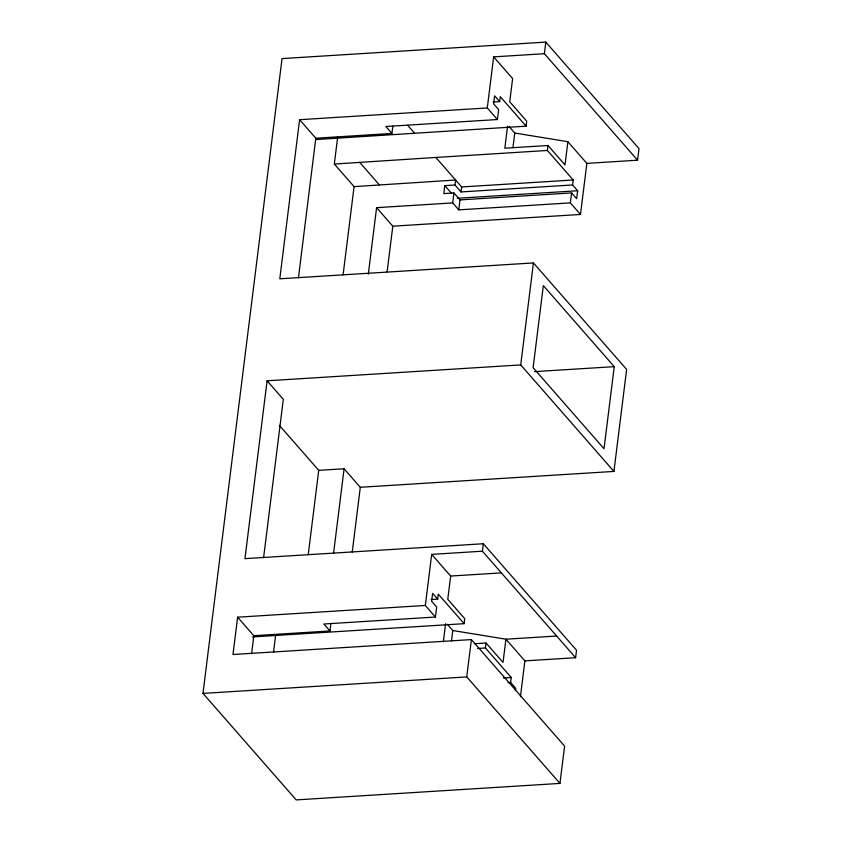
<?xml version="1.0" encoding="UTF-8"?>
<svg xmlns="http://www.w3.org/2000/svg" width="842" height="842" viewBox="0 0 842 842"><rect width="100%" height="100%" fill="white"/><g stroke="black" fill="none" stroke-linecap="round" stroke-linejoin="round"><path stroke-width="1.26" d="M237.633 617.186L253.842 635.71L329.959 630.953L323.875 624.006L435.451 617.028L425.326 605.461L237.633 617.186L232.981 654.508L471.394 639.594L564.593 746.096L559.951 783.407L296.184 799.9L202.985 693.398L282.049 58.593L545.816 42.1L639.015 148.602L637.573 160.201L586.853 163.38L567.887 141.698L514.767 133.025L509.284 126.763M279.355 425.347L318.739 470.352L344.094 468.773L360.302 487.286L613.934 471.415L520.724 364.912L267.103 380.795L244.959 558.646L483.329 543.743L576.538 650.245L575.612 657.707L524.892 660.875L505.926 639.204L452.796 630.521L447.323 624.269M299.605 119.69L315.813 138.214L391.919 133.457L385.847 126.511L497.422 119.532L487.286 107.955L299.605 119.69L279.797 278.807L533.428 262.925L626.627 369.428L613.934 471.415M251.6 653.729L253.842 635.71M263.599 557.699L283.312 399.318L267.103 380.795M298.436 277.765L315.813 138.214M273.513 652.35L275.587 635.689M343.083 274.902L354.082 186.619L334.327 164.043L337.653 137.172M308.225 554.731L318.739 470.352M333.59 553.152L344.094 468.773M368.312 274.187L376.595 207.669L452.712 202.911L458.785 209.858L570.36 202.88L580.496 214.457L392.804 226.193L376.595 207.669M329.959 630.953L330.885 623.49M391.919 133.457L392.856 125.995M352.219 552.205L360.302 487.286M387.12 271.84L392.804 226.193M460.027 199.901L571.602 192.923L576.665 198.712L577.665 190.755L572.592 184.966L461.016 191.944L454.943 184.998L444.797 185.629L443.808 193.597L453.943 192.955L460.027 199.901L458.785 209.858M452.712 202.911L453.943 192.955M454.943 184.998L455.564 180.02L354.082 186.619M461.016 191.944L461.637 186.966L435.809 157.454L334.327 164.043M425.326 605.461L431.683 554.383L482.403 551.205L575.612 657.707M487.286 107.955L493.654 56.877L544.374 53.709L637.573 160.201M435.451 617.028L436.693 607.082L431.63 601.293L432.62 593.336L437.682 599.125L431.125 599.536M437.682 599.125L438.303 594.147L464.142 623.669L252.432 636.931M497.422 119.532L498.664 109.586L493.591 103.798L494.591 95.83L499.653 101.619L493.086 102.029M499.653 101.619L500.274 96.651L526.103 126.163L315.592 139.561M431.683 554.383L450.659 576.054L447.765 599.272L464.763 618.691L464.142 623.669M443.355 641.825L445.597 623.775M507.558 126.268L504.832 148.203L548.005 145.498L564.993 164.916L567.887 141.698M451.512 640.846L452.796 630.521M512.999 147.213L514.767 133.025M526.103 126.163L526.724 121.195L509.726 101.766L512.62 78.548L493.654 56.877M559.951 783.407L466.742 676.915L471.394 639.594M482.403 551.205L483.329 543.743M544.374 53.709L545.816 42.1M515.409 690.535L515.693 688.261L510.631 682.473L511.252 677.494L485.413 647.972L486.034 643.004L474.257 643.741M572.592 184.966L573.213 179.999L547.384 150.476L548.005 145.498M520.724 364.912L533.428 262.925M570.36 202.88L571.602 192.923M520.44 696.629L524.892 660.875M580.496 214.457L586.853 163.38M614.239 366.649L604.03 448.733L533.112 367.701L543.332 285.617L614.239 366.649L534.47 371.638M435.809 157.454L547.384 150.476M461.637 186.966L573.213 179.999M457.248 198.28L577.665 190.755M450.659 576.054L501.369 572.886M556.636 636.036L505.926 639.204L503.032 662.422L486.034 643.004M477.572 648.466L485.413 647.972M202.985 693.398L466.742 676.915M503.369 677.989L511.252 677.494M508 682.63L510.631 682.473M407.654 125.29L414.527 133.141M444.797 185.629L451.649 193.471M359.671 162.327L379.426 184.903"/></g></svg>
